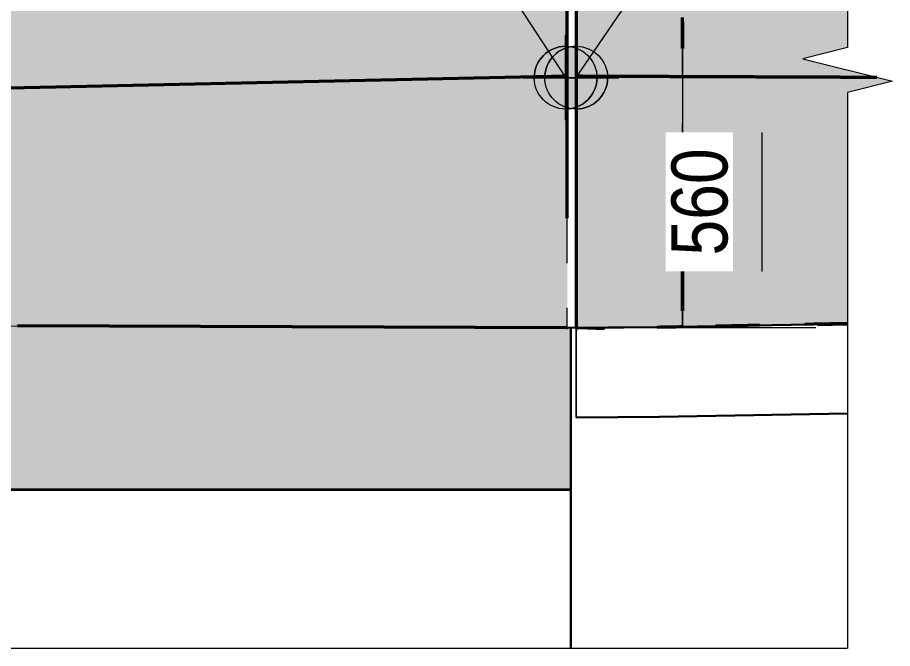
# Model space of a CAD drawing. Header units: metres. Extents: x 0 to 258, y 3 to 25.
# Drawn here: x 236.129 to 238.079, y 21.178 to 22.585 of the extents above; entities that cross this region are included whole.
import ezdxf

# ---------------------------------------------------------------- set-up
doc = ezdxf.new("R2010")
doc.units = ezdxf.units.M
doc.linetypes.add('JacobsDash', pattern=[0.0045, 0.003, -0.0015])
doc.layers.get('Defpoints').update_dxf_attribs({"color": 41})
for name, color, linetype, lineweight in [('A-ANNO-DIMS', 7, 'Continuous', 9), ('A-ANNO-NOTE', 7, 'Continuous', 9), ('A-DETL', 7, 'Continuous', 13), ('A-DETL-GENF', 7, 'Continuous', 9), ('A-FLOR', 7, 'Continuous', 50), ('A-FLOR-HDLN', 7, 'JacobsDash', 18), ('G-ANNO-TEXT', 7, 'Continuous', 9)]:
    doc.layers.add(name, color=color, linetype=linetype, lineweight=lineweight)
doc.styles.add('Arial Narrow_2', font='ARIALN.TTF', dxfattribs={"height": 0.125})
doc.dimstyles.new('Dimension_Standard_O__mm_', dxfattribs={"dimscale": 0.3048, "dimtxt": 0.127929, "dimasz": 0.410105, "dimexe": 0.393701, "dimexo": 0.246063, "dimgap": 0.246063, "dimtad": 1, "dimdec": 0, "dimlfac": 1000, "dimzin": 0, "dimdsep": 46, "dimtxsty": 'Arial Narrow_2', "dimsah": 1, "dimcen": 0.09, "dimaunit": 1, "dimadec": 4, "dimazin": 0, "dimtfac": 1, "dimtdec": 4, "dimtix": 1, "dimtmove": 0, "dimatfit": 3, "dimfxl": 1, "dimtvp": 1, "dimtfill": 1, "dimtolj": 1, "dimtzin": 0, "dimlwd": 18, "dimlwe": 18, "dimarcsym": 2})

# ---------------------------------------------------------------- blocks, each defined once
blk = doc.blocks.new('BREAK LINE - INPUT VIEW SCALE_R13 - Std Break-8191423-DRG-2873172 - ELEVATION - SOUTH EAST END')
at = {"layer": 'A-DETL-GENF'}
for p, q in [((1067.0067, 23.7578), (1067.0067, 22.5178)), ((1067.0067, 22.5178), (1066.9067, 22.4928)), ((1066.9067, 22.4928), (1067.1067, 22.4428)), ((1067.1067, 22.4428), (1067.0067, 22.4178)), ((1067.0067, 22.4178), (1067.0067, 21.1778))]:
    blk.add_line(p, q, dxfattribs=at)
blk = doc.blocks.new('CS_DET_BreakLine_ViewScale - Std Break-8191310-DRG-2873172 - ELEVATION - SOUTH EAST END')
at = {"layer": 'A-DETL-GENF'}
blk.add_line((1067.0048, 21.1778), (1061.5998, 21.1778), dxfattribs=at)
blk = doc.blocks.new('CS_SYMB_SETOUT POINT - 5mm-2022283-DRG-2873172 - ELEVATION - SOUTH EAST END')
at = {"layer": 'A-ANNO-NOTE'}
h = blk.add_hatch(color=256, dxfattribs=at)
edge = h.paths.add_edge_path()
edge.add_line((1066.3784, 22.5205), (1066.3784, 22.4505))
edge.add_line((1066.3784, 22.4505), (1066.3084, 22.4505))
edge.add_arc((1066.3784, 22.4505), 0.07, 90, 180, ccw=False)
h = blk.add_hatch(color=256, dxfattribs=at)
edge = h.paths.add_edge_path()
edge.add_line((1066.3784, 22.3805), (1066.3784, 22.4505))
edge.add_line((1066.3784, 22.4505), (1066.4484, 22.4505))
edge.add_arc((1066.3784, 22.4505), 0.07, 270, 360, ccw=False)
for p, q in [((1066.3784, 22.3555), (1066.3784, 22.5455)), ((1066.3784, 22.4505), (1066.3784, 22.5205)), ((1066.2834, 22.4505), (1066.4734, 22.4505)), ((1066.3084, 22.4505), (1066.3784, 22.4505)), ((1066.4484, 22.4505), (1066.3784, 22.4505)), ((1066.3784, 22.4505), (1066.3784, 22.3805))]:
    blk.add_line(p, q, dxfattribs=at)
blk.add_circle((1066.3784, 22.4505), 0.07, dxfattribs=at)
for start, end in [(90, 180), (270, 360)]:
    blk.add_arc((1066.3784, 22.4505), 0.07, start, end, dxfattribs=at)
blk = doc.blocks.new('DIMBLOCK52-DRG-2873172 - ELEVATION - SOUTH EAST END')
at = {"layer": 'A-ANNO-DIMS', "color": 0, "lineweight": 18, "transparency": 16777216}
for p, q in [((237.6862, 22.4534), (237.9084, 22.4534)), ((237.7884, 22.0186), (237.7884, 22.3284)), ((237.4285, 21.8936), (237.9084, 21.8936))]:
    blk.add_line(p, q, dxfattribs=at)
at = {"layer": 'A-ANNO-DIMS', "color": 0, "transparency": 16777216}
for points in [[(237.7675, 22.3284), (237.8092, 22.3284), (237.7884, 22.4534)], [(237.7675, 22.0186), (237.8092, 22.0186), (237.7884, 21.8936)]]:
    blk.add_solid(points, dxfattribs=at)
at = {"layer": 'Defpoints', "color": 0, "transparency": 16777216}
for p in [(237.6112, 22.4534), (237.7884, 22.4534), (237.3535, 21.8936)]:
    blk.add_point(p, dxfattribs=at)
at = {"layer": 'A-ANNO-DIMS', "color": 0, "lineweight": 18, "transparency": 16777216, "insert": (237.6496, 22.1735), "char_height": 0.125, "width": 0.285099, "attachment_point": 5, "rotation": 90, "style": 'Arial Narrow_2', "bg_fill": 3, "box_fill_scale": 1.1, "bg_fill_color": 256, "bg_fill_true_color": 13158600, "bg_fill_transparency": 0}
blk.add_mtext('\\A1;560', dxfattribs=at)

msp = doc.modelspace()

# ---------------------------------------------------------------- hatches: boundary and pattern name
at = {"layer": 'A-DETL-GENF', "true_color": 0xc0c0c0}
for points in [[(237.3311, 21.8892), (237.3311, 21.8913), (227.2742, 21.9325), (227.2742, 21.9295), (228.3413, 21.9251), (237.3212, 21.8892)], [(228.6449, 21.5309), (237.362, 21.5309), (237.362, 21.8911), (237.3311, 21.8913), (237.3311, 21.8892), (229.7231, 21.9197), (227.2742, 21.9294), (227.2742, 21.5309), (228.6166, 21.5309)]]:
    msp.add_hatch(color=9, dxfattribs=at).paths.add_polyline_path(points)
at = {"layer": 'A-FLOR', "lineweight": 5, "true_color": 0xc0c0c0}
for points in [[(227.2742, 22.2362), (237.3535, 22.4545), (237.3541, 23.6357), (227.2742, 23.42), (227.2742, 22.2744)], [(237.6112, 22.4534), (237.6112, 22.4535), (237.6115, 23.635), (237.3745, 23.6357), (237.3743, 22.4543), (237.6112, 22.4534)], [(238.0431, 22.4517), (237.879, 22.4928), (237.9789, 22.5178), (237.9789, 23.6335), (237.6119, 23.635), (237.6115, 23.4199), (237.6113, 22.4534), (238.0046, 22.4519)], [(237.3535, 21.8936), (237.3535, 22.4545), (227.2742, 22.2362), (227.2742, 21.9325), (233.9416, 21.9057), (237.3311, 21.8936)], [(237.6112, 21.8955), (237.6112, 21.8955), (237.9789, 21.9021), (237.9789, 22.4178), (238.0789, 22.4428), (238.0431, 22.4517), (237.6112, 22.4532), (237.6112, 21.8963)], [(237.3311, 21.8913), (237.3311, 21.8927), (237.3536, 21.8929), (237.3535, 21.8936), (234.178, 21.9042), (237.3212, 21.8913)], [(237.5501, 21.8944), (237.6113, 21.8954), (237.6111, 21.8955), (237.5529, 21.8944)]]:
    msp.add_hatch(color=9, dxfattribs=at).paths.add_polyline_path(points)
at = {"layer": 'A-FLOR', "true_color": 0xc0c0c0}
msp.add_hatch(color=9, dxfattribs=at).paths.add_polyline_path([(237.3536, 21.8929), (237.3546, 21.8929), (237.3545, 22.1368), (237.3545, 22.2442), (237.3539, 23.371), (237.3535, 21.8934)])
at = {"layer": 'A-FLOR', "lineweight": 5, "true_color": 0xc0c0c0}
h = msp.add_hatch(color=9, dxfattribs=at)
h.paths.add_polyline_path([(237.6112, 21.9652), (237.6112, 21.9652), (237.5898, 21.9291)])
h.paths.add_polyline_path([(237.3742, 21.893), (237.5819, 21.895), (237.6112, 21.8955), (237.6112, 22.4534), (237.3742, 22.4542), (237.3742, 21.8945)])

# ---------------------------------------------------------------- linework, layer by layer
at = {"layer": 'A-DETL', "lineweight": 9}
for p, q in [((237.362, 21.8911), (227.2742, 21.9325)), ((237.362, 21.5309), (237.362, 21.8911)), ((227.2742, 21.5309), (237.362, 21.5309))]:
    msp.add_line(p, q, dxfattribs=at)
at = {"layer": 'A-DETL', "lineweight": 35}
for p, q in [((237.362, 21.8947), (237.362, 21.5325)), ((237.362, 21.5325), (227.2742, 21.5325)), ((237.362, 21.5325), (237.362, 21.1778))]:
    msp.add_line(p, q, dxfattribs=at)
at = {"layer": 'A-DETL', "lineweight": 25}
msp.add_line((237.3742, 21.8911), (237.3742, 21.6931), dxfattribs=at)
at = {"layer": 'A-FLOR'}
for p, q in [((237.6112, 22.5153), (237.6113, 22.5847)), ((237.6113, 22.5742), (237.6112, 22.5153)), ((227.2742, 22.2362), (237.3535, 22.4545)), ((237.6112, 22.2485), (237.6112, 22.2442)), ((237.6112, 22.2442), (237.6112, 22.1745)), ((237.6112, 22.1744), (237.6112, 22.1048)), ((237.6112, 22.1047), (237.6112, 22.035)), ((237.6112, 22.035), (237.6112, 21.9653)), ((237.6112, 21.9652), (237.6112, 21.9306)), ((236.1293, 21.8979), (237.3535, 21.8936)), ((237.979, 21.9021), (237.9772, 21.9021))]:
    msp.add_line(p, q, dxfattribs=at)
at = {"layer": 'A-FLOR', "lineweight": 35}
for p, q in [((237.5598, 21.8945), (237.3311, 21.8927)), ((237.9789, 21.9017), (237.5598, 21.8945)), ((237.5598, 21.6945), (237.9789, 21.7017)), ((237.3742, 21.693), (237.5598, 21.6945))]:
    msp.add_line(p, q, dxfattribs=at)
at = {"layer": 'A-FLOR', "flags": 128}
for points in [[(237.3745, 23.6359), (237.3745, 23.5046), (237.3745, 23.3733), (237.3744, 23.242), (237.3744, 23.1107), (237.3744, 22.9795), (237.3743, 22.8482), (237.3743, 22.7169), (237.3743, 22.5856), (237.3742, 22.4543)], [(237.3536, 22.6367), (237.3535, 22.5857), (237.3535, 22.4545)], [(237.3535, 22.4545), (237.3535, 22.3844), (237.3535, 22.3143), (237.3535, 22.2441), (237.3535, 22.174), (237.3535, 22.1372)], [(237.3742, 22.4543), (237.3742, 22.3839), (237.3742, 22.3135), (237.3742, 22.2431), (237.3742, 22.1727), (237.3742, 22.1023), (237.3742, 22.0319), (237.3742, 21.9615), (237.3742, 21.893)], [(237.6112, 21.9306), (237.6112, 21.9652), (237.6112, 22.035), (237.6112, 22.1047), (237.6112, 22.1744), (237.6112, 22.2442), (237.6112, 22.2485)], [(237.7828, 21.8986), (237.7575, 21.8981), (237.6844, 21.8968)], [(237.9772, 21.9021), (237.9037, 21.9007), (237.8834, 21.9003)]]:
    msp.add_lwpolyline(points, dxfattribs=at)
at = {"layer": 'A-FLOR'}
for points, knots in [([(237.3742, 22.4543), (237.3787, 22.4543), (237.3945, 22.4542), (237.4214, 22.4541), (237.4544, 22.454), (237.487, 22.4539), (237.5203, 22.4537), (237.554, 22.4536), (237.5843, 22.4535), (237.6033, 22.4534), (237.6112, 22.4534)], [0.000650305, 0.000650305, 0.000650305, 0.000650305, 0.000997452, 0.001881268, 0.002765084, 0.003648901, 0.004532717, 0.005416533, 0.006300349, 0.006927198, 0.006927198, 0.006927198, 0.006927198]), ([(237.6112, 22.4534), (237.6275, 22.4533), (237.6601, 22.4532), (237.7092, 22.453), (237.7498, 22.4529), (237.7823, 22.4527), (237.807, 22.4526), (237.8327, 22.4525), (237.8587, 22.4524), (237.8838, 22.4523), (237.9065, 22.4522), (237.9284, 22.4522), (237.9475, 22.4521), (237.9643, 22.452), (237.982, 22.452), (238.0048, 22.4519), (238.0267, 22.4518), (238.0392, 22.4517), (238.0435, 22.4517), (238.0439, 22.4517)], [0, 0, 0, 0, 0.0833333, 0.1666667, 0.25, 0.2916667, 0.3333333, 0.375, 0.4166667, 0.4583333, 0.5, 0.5416667, 0.5833333, 0.6041667, 0.625, 0.6666667, 0.7083333, 0.7291667, 0.7315588, 0.7315588, 0.7315588, 0.7315588])]:
    msp.add_open_spline(points, degree=3, knots=knots, dxfattribs=at)
msp.add_open_spline([(237.5549, 21.8945), (237.5736, 21.8948), (237.5924, 21.8952), (237.6112, 21.8955)], degree=3, dxfattribs=at)
at = {"layer": 'A-FLOR-HDLN'}
for p, q in [((237.6112, 22.4534), (237.6112, 22.5152)), ((237.6112, 22.5152), (237.6112, 22.4534)), ((237.6112, 22.4534), (237.6112, 22.3837)), ((237.6112, 22.3837), (237.6112, 22.314)), ((237.6112, 22.3139), (237.6112, 22.2486)), ((237.6112, 21.8955), (237.6112, 21.9306)), ((237.6112, 21.9306), (237.6112, 21.8955)), ((237.6844, 21.8968), (237.6112, 21.8955)), ((237.6112, 21.8955), (237.6118, 21.8919)), ((237.6112, 21.8955), (237.6118, 21.8919)), ((237.9789, 21.8988), (237.9118, 21.8973)), ((237.3742, 21.893), (237.3742, 21.8911)), ((237.3742, 21.8911), (237.3748, 21.8861)), ((237.3811, 21.8913), (237.4373, 21.8888))]:
    msp.add_line(p, q, dxfattribs=at)
at = {"layer": 'A-FLOR-HDLN', "flags": 128}
for points in [[(237.6112, 22.2486), (237.6112, 22.3139), (237.6112, 22.3837), (237.6112, 22.4534)], [(237.3535, 22.1371), (237.3535, 22.1039), (237.3535, 22.0338), (237.3535, 21.9637), (237.3535, 21.8936)], [(237.8833, 21.9003), (237.8309, 21.8994), (237.7828, 21.8986)], [(237.3535, 21.8936), (237.3536, 21.8928), (237.3538, 21.892), (237.354, 21.8912), (237.3542, 21.8904), (237.3544, 21.8896)], [(237.3742, 21.8911), (237.3773, 21.8912), (237.3803, 21.8913)]]:
    msp.add_lwpolyline(points, dxfattribs=at)
at = {"layer": 'A-FLOR-HDLN'}
msp.add_open_spline([(237.3803, 21.8913), (237.406, 21.8918), (237.4573, 21.8927), (237.5123, 21.8937), (237.5416, 21.8942), (237.5452, 21.8943)], degree=3, knots=[-1, -1, -1, -1, -0.6666667, -0.3333333, -0.2857441, -0.2857441, -0.2857441, -0.2857441], dxfattribs=at)
at = {"layer": 'G-ANNO-TEXT'}
for p, q in [((237.3507, 22.451), (236.9677, 23.0385)), ((237.3744, 22.451), (237.7735, 23.0385))]:
    msp.add_line(p, q, dxfattribs=at)

# ---------------------------------------------------------------- block references
at = {"layer": 'A-ANNO-NOTE'}
for p in [(-829.0279, 0), (-829.0042, 0)]:
    msp.add_blockref('CS_SYMB_SETOUT POINT - 5mm-2022283-DRG-2873172 - ELEVATION - SOUTH EAST END', p, dxfattribs=at)
at = {"layer": 'A-DETL-GENF'}
for name in ['BREAK LINE - INPUT VIEW SCALE_R13 - Std Break-8191423-DRG-2873172 - ELEVATION - SOUTH EAST END', 'CS_DET_BreakLine_ViewScale - Std Break-8191310-DRG-2873172 - ELEVATION - SOUTH EAST END']:
    msp.add_blockref(name, (-829.0279, 0), dxfattribs=at)

# ---------------------------------------------------------------- next in the draw order: dimensions: what is measured, and where the dimension line sits
at = {"layer": 'A-ANNO-DIMS', "lineweight": 18}
dim = msp.add_linear_dim(base=(237.7884, 22.4534), p1=(237.3535, 21.8936), p2=(237.6112, 22.4534), angle=90, dimstyle='Dimension_Standard_O__mm_', override={"dimpost": '<>', "dimfxl": 0.616329}, dxfattribs=at)
dim.commit()
dim.dimension.update_dxf_attribs({"geometry": 'DIMBLOCK52-DRG-2873172 - ELEVATION - SOUTH EAST END', "text_midpoint": (237.6496, 22.1735)})

doc.saveas('drawing.dxf')
